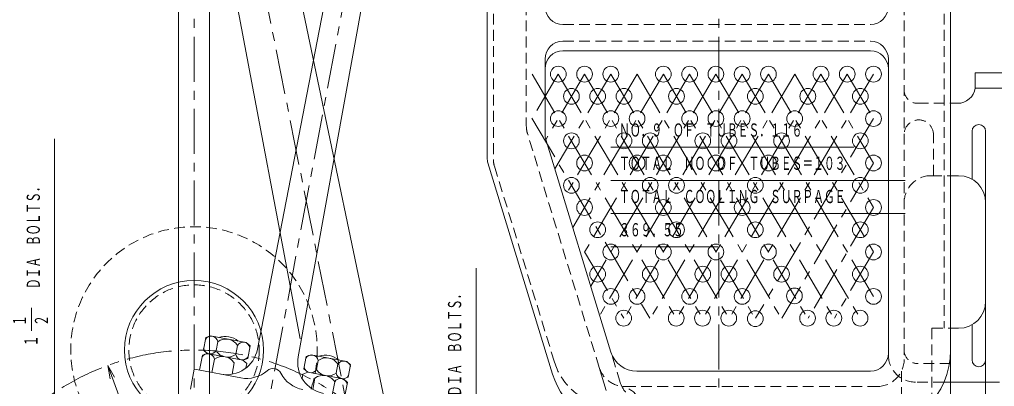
# Model space of a CAD drawing. Units: millimetres, scale not verified. Extents: x -5945 to 5945, y -4205 to 4205.
# Drawn here: x 1744 to 2829, y 194 to 602 of the extents above; entities that cross this region are included whole.
import ezdxf
from ezdxf.enums import TextEntityAlignment as Align

# ---------------------------------------------------------------- set-up
doc = ezdxf.new("R2010")
doc.units = ezdxf.units.MM
doc.header["$LTSCALE"] = 10
doc.linetypes.add('CHAIN1', pattern=[8, 5, -1, 1, -1])
doc.linetypes.add('DASHED1', pattern=[1.8, 1.2, -0.6])
for name, color, linetype, lineweight in [('0-0_0', 3, 'Continuous', 18), ('0-1_芯', 4, 'CHAIN1', 18), ('0-2_寸法', 2, 'Continuous', 18)]:
    doc.layers.add(name, color=color, linetype=linetype, lineweight=lineweight)
doc.styles.add('ＭＳ ゴシック', font='')
doc.styles.get('ＭＳ ゴシック').set_extended_font_data('MS Gothic')

msp = doc.modelspace()

# ---------------------------------------------------------------- linework, layer by layer
at = {"layer": '0-0_0'}
for p, q in [((2209.9, 1275.18), (2008.58, 235.42)), ((2242.9, 1268.99), (2053.9, 226.92)), ((1920.75, 1068.84), (1920.75, 170.5)), ((1955.21, 1068.84), (1955.21, 170.5)), ((2264.17, 902.92), (2264.17, 448.37)), ((2779.79, 902.92), (2779.79, 10.79)), ((2029.37, 754.43), (2170.69, 80.23)), ((1962.56, 742.81), (2056.01, 246.88)), ((2348.58, 567.16), (2690.7, 567.16)), ((2328.58, 557.96), (2328.58, 474.46)), ((2710.7, 557.96), (2710.7, 228.79)), ((2779.79, 508.84), (2787.61, 508.84)), ((2803.79, 424.39), (2803.79, 477.74)), ((2818.86, 477.74), (2818.86, 82.14)), ((2401.97, 232.23), (2329.46, 468.59)), ((2337.07, 207.73), (2265.05, 442.51)), ((2779.79, 428.37), (2788.86, 428.37)), ((2803.79, 262.66), (2803.79, 223.39)), ((1996.01, 242.73), (1956.37, 250.16)), ((2779.79, 258.69), (2788.86, 258.69)), ((1962.45, 233.77), (1964.32, 243.74)), ((1984.4, 229.66), (1986.27, 239.63)), ((2000.39, 238.98), (1996.01, 242.73)), ((1997.8, 225.16), (2000.39, 238.98)), ((1948.34, 234.43), (1952.72, 230.67)), ((1992.35, 223.24), (1952.72, 230.67)), ((1992.35, 223.24), (1952.72, 230.67)), ((2062.82, 227.27), (2068.26, 229.18)), ((2068.26, 229.18), (2107.9, 221.75)), ((1957.91, 209.52), (1960.67, 224.25)), ((1980.26, 207.6), (1982.61, 220.14)), ((1997.8, 225.16), (1992.35, 223.24)), ((1996.73, 219.48), (1992.35, 223.24)), ((1995.8, 214.52), (1996.73, 219.48)), ((2060.23, 213.45), (2062.82, 227.27)), ((2074.35, 212.8), (2076.22, 222.77)), ((2096.29, 208.68), (2098.16, 218.65)), ((1933.9, 190.83), (1938.1, 213.23)), ((1990.06, 203.49), (1938.56, 213.15)), ((2058.24, 202.81), (2059.17, 207.78)), ((2059.17, 207.78), (2064.61, 209.69)), ((2060.23, 213.45), (2064.61, 209.69)), ((2064.61, 209.69), (2104.25, 202.26)), ((2064.61, 209.69), (2104.25, 202.26)), ((2396.71, 189.53), (2388.86, 215.13)), ((2430.65, 211.03), (2690.7, 211.03)), ((2070.21, 190.73), (2072.56, 203.27)), ((2091.75, 184.43), (2094.51, 199.16)), ((2109.69, 204.18), (2104.25, 202.26)), ((2834.54, 198.79), (2772.57, 198.79))]:
    msp.add_line(p, q, dxfattribs=at)
at = {"layer": '0-0_0', "color": 1, "linetype": 'DASHED1'}
for p, q in [((2271.25, 914.43), (2271.25, 445.25)), ((2772.71, 914.43), (2772.71, 258.69)), ((2307.78, 907.06), (2307.78, 483.91)), ((2728.24, 907.06), (2728.24, 223.93)), ((2348.58, 596.47), (2690.7, 596.47)), ((2348.58, 577.96), (2690.7, 577.96)), ((2743.24, 508.84), (2779.79, 508.84)), ((2388.86, 215.13), (2309.1, 475.11)), ((2760.82, 428.37), (2760.82, 474.15)), ((2339.09, 221.09), (2272.13, 439.38)), ((2758.24, 428.37), (2779.79, 428.37)), ((2759.14, 258.69), (2779.79, 258.69)), ((2759.14, 258.69), (2759.14, 176.76)), ((2412.39, 198.25), (2401.97, 232.23)), ((2779.79, 219.44), (2743.24, 219.44)), ((2725.33, 211.04), (2725.33, 151.44)), ((2772.57, 198.79), (2740.7, 198.79)), ((2417.54, 193.93), (2698.24, 193.93))]:
    msp.add_line(p, q, dxfattribs=at)
at = {"layer": '0-0_0'}
for points in [[(2986.3, 595.92), (2986.3, 542.59), (2807.38, 542.59), (2807.38, 525.8), (2838.28, 525.8), (2838.28, 507.72)], [(1948.34, 234.43), (1950.93, 248.25), (1956.37, 250.16)], [(1944.15, 212.1), (1947.27, 228.76), (1952.72, 230.67)], [(2109.69, 204.18), (2112.28, 218), (2107.9, 221.75)], [(2105.5, 181.85), (2108.63, 198.5), (2104.25, 202.26)]]:
    msp.add_lwpolyline(points, dxfattribs=at)
for centre, radius in [((2343.37, 541.3), 8.77), ((2372.6, 541.3), 8.77), ((2401.83, 541.3), 8.77), ((2460.3, 541.3), 8.77), ((2489.53, 541.3), 8.77), ((2518.76, 541.3), 8.77), ((2547.99, 541.3), 8.77), ((2577.22, 541.3), 8.77), ((2635.68, 541.3), 8.77), ((2664.92, 541.3), 8.77), ((2694.15, 541.3), 8.77), ((2357.99, 516.58), 8.77), ((2387.22, 516.58), 8.77), ((2416.45, 516.58), 8.77), ((2474.91, 516.58), 8.77), ((2562.61, 516.58), 8.77), ((2621.07, 516.58), 8.77), ((2679.53, 516.58), 8.77), ((2343.37, 491.86), 8.77), ((2401.83, 491.86), 8.77), ((2431.06, 491.86), 8.77), ((2489.53, 491.86), 8.77), ((2518.76, 491.86), 8.77), ((2547.99, 491.86), 8.77), ((2606.45, 491.86), 8.77), ((2694.15, 491.86), 8.77), ((2357.99, 467.14), 8.77), ((2416.45, 467.14), 8.77), ((2445.68, 467.14), 8.77), ((2504.14, 467.14), 8.77), ((2533.37, 467.14), 8.77), ((2591.84, 467.14), 8.77), ((2679.53, 467.14), 8.77), ((2372.6, 442.42), 8.77), ((2431.06, 442.42), 8.77), ((2460.3, 442.42), 8.77), ((2518.76, 442.42), 8.77), ((2577.22, 442.42), 8.77), ((2694.15, 442.42), 8.77), ((2357.99, 417.7), 8.77), ((2445.68, 417.7), 8.77), ((2474.91, 417.7), 8.77), ((2562.61, 417.7), 8.77), ((2679.53, 417.7), 8.77), ((2372.6, 392.98), 8.77), ((2460.3, 392.98), 8.77), ((2547.99, 392.98), 8.77), ((2694.15, 392.98), 8.77), ((2387.22, 368.26), 8.77), ((2474.91, 368.26), 8.77), ((2562.61, 368.26), 8.77), ((2679.53, 368.26), 8.77), ((2401.83, 343.54), 8.77), ((2460.3, 343.54), 8.77), ((2518.76, 343.54), 8.77), ((2577.22, 343.54), 8.77), ((2694.15, 343.54), 8.77), ((2387.22, 318.82), 8.77), ((2445.68, 318.82), 8.77), ((2504.14, 318.82), 8.77), ((2533.37, 318.82), 8.77), ((2591.84, 318.82), 8.77), ((2679.53, 318.82), 8.77), ((1937.98, 234.43), 77.36), ((2401.83, 294.1), 8.77), ((2431.06, 294.1), 8.77), ((2489.53, 294.1), 8.77), ((2547.99, 294.1), 8.77), ((2606.13, 294.64), 8.77), ((2694.15, 294.1), 8.77), ((2416.13, 269.92), 8.77), ((2474.59, 269.92), 8.77), ((2503.82, 269.92), 8.77), ((2533.05, 269.92), 8.77), ((2562.61, 269.38), 8.77), ((2620.75, 269.92), 8.77), ((2649.98, 269.92), 8.77), ((2679.21, 269.92), 8.77)]:
    msp.add_circle(centre, radius, dxfattribs=at)
at = {"layer": '0-0_0', "color": 1, "linetype": 'DASHED1'}
msp.add_circle((1937.98, 234.43), 72.56, dxfattribs=at)
at = {"layer": '0-0_0'}
for centre, radius, start, end in [((2348.58, 616.47), 20, 180, 270), ((2690.7, 616.47), 20, 270, 0), ((2348.58, 557.96), 20, 90, 180), ((2690.7, 557.96), 20, 0, 90), ((2348.58, 547.16), 20, 90, 180), ((2690.7, 547.16), 20, 0, 90), ((2787.61, 528.84), 20, 270, 351.25071), ((2811.33, 477.74), 7.54, 0, 180), ((2348.58, 474.46), 20, 180, 197.05399), ((2284.17, 448.37), 20, 180, 197.05399), ((2788.86, 398.37), 30, 0, 90), ((2788.86, 288.69), 30, 270, 0), ((1956.96, 242.45), 7.48, 10.00058, 148.76109), ((1972.42, 226.35), 23.3, 50.75243, 108.00924), ((1973.37, 231.42), 15.29, 32.46971, 126.29195), ((1992.66, 235.75), 7.48, 10.00058, 148.76109), ((1953.3, 222.95), 7.48, 10.00058, 148.76109), ((1956.06, 237.65), 7.48, 190.00058, 328.76109), ((1975.35, 241.98), 15.29, 212.46971, 306.29195), ((1974.22, 242.07), 35, 259.38083, 349.04163), ((1991.76, 230.96), 7.48, 190.00058, 328.76109), ((2068.85, 221.47), 7.48, 10.00058, 148.76109), ((2084.31, 205.37), 23.3, 50.75243, 108.00924), ((2430.65, 241.03), 30, 197.05399, 270), ((2689.79, 234.13), 90, 270, 360), ((2690.7, 231.03), 20, 270, 0), ((1969.72, 211.93), 15.29, 32.46971, 126.29195), ((2088.33, 220.68), 35, 169.72003, 259.38083), ((2085.27, 210.44), 15.29, 32.46971, 126.29195), ((2104.56, 214.77), 7.48, 10.00058, 148.76109), ((2811.33, 223.39), 7.54, 180, 0), ((1996.51, 237.89), 35, 259.38083, 310.97261), ((2025.91, 204.03), 9.85, 27.78905, 130.97261), ((2065.59, 224.94), 35, 207.78905, 259.38083), ((2067.95, 216.67), 7.48, 190.00058, 328.76109), ((2081.61, 190.95), 15.29, 32.46971, 126.29195), ((2087.25, 221), 15.29, 212.46971, 306.29195), ((2103.66, 209.98), 7.48, 190.00058, 328.76109), ((2423.11, 234.13), 90, 197.05399, 270), ((2100.9, 195.28), 7.48, 10.00058, 148.76109)]:
    msp.add_arc(centre, radius, start, end, dxfattribs=at)
at = {"layer": '0-0_0', "color": 1, "linetype": 'DASHED1'}
for centre, radius, start, end in [((2743.24, 523.84), 15, 180, 270), ((2744.53, 474.15), 16.29, 0, 180), ((2337.78, 483.91), 30, 180, 197.05399), ((2291.25, 445.25), 20, 180, 197.05399), ((2758.24, 398.37), 30, 90, 180), ((1937.98, 234.43), 137.2, 326.55769, 213.44231), ((2740.7, 228.79), 30, 180, 270), ((2743.24, 234.44), 15, 180, 270), ((2406.01, 241.62), 70, 197.05399, 252.81049), ((2698.24, 223.93), 30, 270, 360), ((2417.54, 223.93), 30, 197.05399, 270), ((2441.07, 207.05), 30, 197.05399, 252.92368), ((2407.95, 165.27), 29.49, 3.66188, 78.18079)]:
    msp.add_arc(centre, radius, start, end, dxfattribs=at)
at = {"layer": '0-1_芯'}
for p, q in [((1937.98, -507.15), (1937.98, 3085.49)), ((2521.98, -507.15), (2521.98, 3085.49)), ((1983.23, -24.87), (2257.1, 1435.83)), ((2226.67, -422.19), (1977.71, 827.88)), ((2314.14, 541.3), (2474.59, 269.92)), ((2343.37, 541.3), (2319.53, 500.97)), ((2372.6, 541.3), (2329.51, 468.42)), ((2401.83, 541.3), (2339.5, 435.87)), ((2343.37, 541.3), (2503.82, 269.92)), ((2431.06, 541.3), (2349.48, 403.32)), ((2460.3, 541.3), (2359.47, 370.77)), ((2489.53, 541.3), (2369.45, 338.22)), ((2372.6, 541.3), (2533.05, 269.92)), ((2518.76, 541.3), (2379.44, 305.67)), ((2547.99, 541.3), (2387.54, 269.92)), ((2401.83, 541.3), (2562.28, 269.92)), ((2577.22, 541.3), (2416.77, 269.92)), ((2431.06, 541.3), (2591.52, 269.92)), ((2606.45, 541.3), (2446, 269.92)), ((2460.3, 541.3), (2620.75, 269.92)), ((2635.68, 541.3), (2475.23, 269.92)), ((2489.53, 541.3), (2649.98, 269.92)), ((2664.92, 541.3), (2504.46, 269.92)), ((2518.76, 541.3), (2679.21, 269.92)), ((2694.15, 541.3), (2533.7, 269.92)), ((2547.99, 541.3), (2694.15, 294.1)), ((2577.22, 541.3), (2694.15, 343.54)), ((2606.45, 541.3), (2694.15, 392.98)), ((2635.68, 541.3), (2694.15, 442.42)), ((2664.92, 541.3), (2694.15, 491.86)), ((2313.92, 492.23), (2445.36, 269.92)), ((2694.15, 491.86), (2562.93, 269.92)), ((2694.15, 442.42), (2592.16, 269.92)), ((2694.15, 392.98), (2621.39, 269.92)), ((2372.6, 343.54), (2416.13, 269.92)), ((2694.15, 343.54), (2650.62, 269.92))]:
    msp.add_line(p, q, dxfattribs=at)
msp.add_arc((1937.98, -43.94), 278.38, 45.78307, 355.46505, dxfattribs=at)
at = {"layer": '0-2_寸法'}
for p, q in [((1782.83, 469.25), (1782.83, 163.03)), ((2401.9, 460.17), (2672.23, 460.17)), ((2401.9, 423.2), (2729.27, 423.2)), ((2401.9, 386.24), (2729.27, 386.24)), ((2401.9, 349.27), (2520.73, 349.27)), ((2252.04, 55.15), (2252.04, 325.37)), ((1757.02, 255.84), (1757.02, 281.49)), ((1842.04, 217.38), (1849.58, 204.41))]:
    msp.add_line(p, q, dxfattribs=at)
msp.add_lwpolyline([(2033.92, -305.26), (1842.04, 217.38), (1844.69, 202.61)], dxfattribs=at)

# ---------------------------------------------------------------- texts
at = {"layer": '0-2_寸法', "style": 'ＭＳ ゴシック', "width": 0.6}
for s, p in [('ＮＯ．９\u3000ＯＦ\u3000ＴＵＢＥＳ．１１６', (2411.04, 467.44)), ('ＴＯＴＡＬ\u3000ＮＯ\u3000ＯＦ\u3000ＴＵＢＥＳ＝１０３', (2411.04, 430.47)), ('ＴＯＴＡＬ\u3000ＣＯＯＬＩＮＧ\u3000ＳＵＲＰＡＧＥ', (2411.04, 393.5)), ('３６９．５５', (2411.04, 356.54))]:
    msp.add_text(s, height=14.66, dxfattribs=at).set_placement(p, align=Align.BOTTOM_LEFT)
for s, p in [('ＤＩＡ\u3000ＢＯＬＴＳ．', (1770.83, 302.22)), ('ＤＩＡ\u3000ＢＯＬＴＳ．', (2239.69, 183.06)), ('１', (1755.53, 261.16)), ('２', (1779.92, 261.32)), ('１', (1768.2, 238.49))]:
    msp.add_text(s, height=14.66, rotation=90, dxfattribs=at).set_placement(p, align=Align.BOTTOM_LEFT)

doc.saveas('drawing.dxf')
